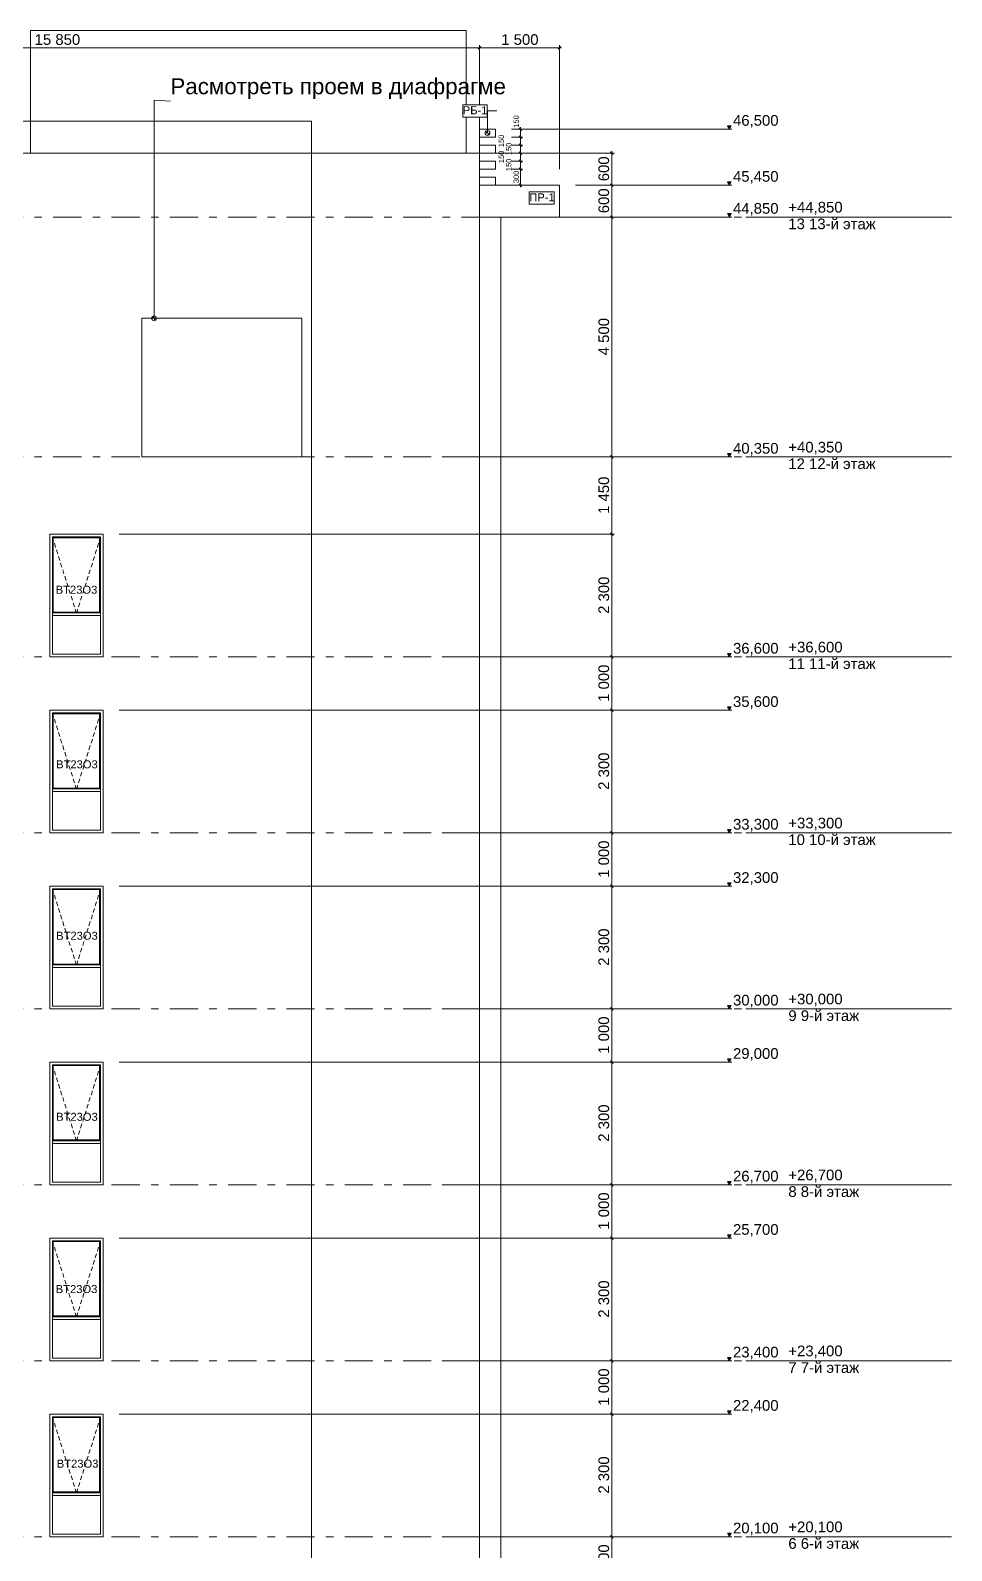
# Model space of a CAD drawing. Header units: millimetres. Extents: x 1499747 to 4230374, y -28481 to 441852.
# Drawn here: x 2898672 to 2915951, y 2056 to 30567 of the extents above; entities that cross this region are included whole.
import ezdxf
from ezdxf.xclip import XClip

# ---------------------------------------------------------------- set-up
doc = ezdxf.new("R2010")
doc.units = ezdxf.units.MM
doc.header["$MEASUREMENT"] = 0
doc.header["$XCLIPFRAME"] = 0
doc.set_wipeout_variables(frame=1)
doc.linetypes.add('Wipeout_Contour', pattern=[1000, 0, -1000])
doc.linetypes.add('Штрих-Штриховая', pattern=[1093.611073, 529.166651, -211.666656, 141.111112, -211.666656])
for name, color, linetype, lineweight in [('4  Фасад_28_0_Ном._пера__1_Ном._пера__7', 7, 'Continuous', 18), ('4  Фасад_28_0_Ном._пера__20_Ном._пера__1', 1, 'Continuous', 18), ('4  Фасад_28_2D - Общий_Ном._пера__1_Ном._пера__7', 7, 'Continuous', 18), ('4  Фасад_28_2D - Общий_Ном._пера__20_Ном._пера__1', 1, 'Continuous', 18), ('4  Фасад_28_Аннотация - Выносная Надпись_Ном._пера__1_Ном._пера__7', 7, 'Continuous', 18), ('4  Фасад_28_Витражные окна_Ном._пера__1_Ном._пера__7', 7, 'Continuous', 18), ('4  Фасад_28_Витражные окна_Ном._пера__20_Ном._пера__1', 1, 'Continuous', 18), ('4  Фасад_28_Витражные окна_Ном._пера__92_Ном._пера__233', 233, 'Continuous', 18), ('4  Фасад_28_Выступы_Ном._пера__1_Ном._пера__7', 7, 'Continuous', 18), ('4  Фасад_28_Конструктив - Стены Ненесущие Газоблок_Ном._пера__1_Ном._пера__7', 7, 'Continuous', 18), ('4  Фасад_28_Окна Archicad_Ном._пера__87_Ном._пера__251', 250, 'Continuous', 18), ('4  Фасад_28_Отделка керамика_Ном._пера__1_Ном._пера__7', 7, 'Continuous', 18), ('4  Фасад_28_Парапет_Ном._пера__20_Ном._пера__1', 1, 'Continuous', 18), ('4  Фасад_28_Размер - Общий_Ном._пера__1_Ном._пера__7', 7, 'Continuous', 18), ('4  Фасад_28_Ребра Навес_Ном._пера__1_Ном._пера__7', 7, 'Continuous', 18), ('4  Фасад_28_Сетка кладки_Ном._пера__20_Ном._пера__1', 1, 'Continuous', 18)]:
    doc.layers.add(name, color=color, linetype=linetype, lineweight=lineweight)
doc.layers.add('4  Фасад_28_2D - Общий_Ном._пера__20', color=7, linetype='Continuous')
doc.layers.add('Чертеж и Рисунок', color=7, linetype='Continuous')
doc.styles.add('СГЕНЕРИР_СТИЛЬ_2', font='arial.ttf')

# ---------------------------------------------------------------- blocks, each defined once
blk = doc.blocks.new('Чертеж_8_28', base_point=(1788944, 9891))
at = {"layer": '4  Фасад_28_Размер - Общий_Ном._пера__1_Ном._пера__7', "linetype": 'Continuous'}
for points in [[(1805580, 56391), (1805616, 56454), (1805544, 56454)], [(1805580, 55341), (1805616, 55404), (1805544, 55404)], [(1805580, 54741), (1805616, 54804), (1805544, 54804)], [(1805580, 50241), (1805616, 50304), (1805544, 50304)], [(1805580, 46491), (1805616, 46554), (1805544, 46554)], [(1805580, 45491), (1805616, 45554), (1805544, 45554)], [(1805580, 43191), (1805616, 43254), (1805544, 43254)], [(1805580, 42191), (1805616, 42254), (1805544, 42254)], [(1805580, 39891), (1805616, 39954), (1805544, 39954)], [(1805580, 38891), (1805616, 38954), (1805544, 38954)], [(1805580, 36591), (1805616, 36654), (1805544, 36654)], [(1805580, 35591), (1805616, 35654), (1805544, 35654)], [(1805580, 33291), (1805616, 33354), (1805544, 33354)], [(1805580, 32291), (1805616, 32354), (1805544, 32354)], [(1805580, 29991), (1805616, 30054), (1805544, 30054)]]:
    blk.add_hatch(color=256, dxfattribs=at).paths.add_polyline_path(points)
at = {"layer": '4  Фасад_28_0_Ном._пера__1_Ном._пера__7', "linetype": 'Continuous'}
for p, q in [((1805886, 54741), (1805986, 54741)), ((1805986, 54741), (1806086, 54741)), ((1806286, 54741), (1806086, 54741)), ((1806286, 54741), (1806686, 54741)), ((1809748, 54741), (1806686, 54741)), ((1805886, 50241), (1805986, 50241)), ((1805986, 50241), (1806086, 50241)), ((1806286, 50241), (1806086, 50241)), ((1806286, 50241), (1806686, 50241)), ((1809748, 50241), (1806686, 50241)), ((1805886, 46491), (1805986, 46491)), ((1805986, 46491), (1806086, 46491)), ((1806286, 46491), (1806086, 46491)), ((1806286, 46491), (1806686, 46491)), ((1809748, 46491), (1806686, 46491)), ((1805886, 43191), (1805986, 43191)), ((1805986, 43191), (1806086, 43191)), ((1806286, 43191), (1806086, 43191)), ((1806286, 43191), (1806686, 43191)), ((1809748, 43191), (1806686, 43191)), ((1805886, 39891), (1805986, 39891)), ((1805986, 39891), (1806086, 39891)), ((1806286, 39891), (1806086, 39891)), ((1806286, 39891), (1806686, 39891)), ((1809748, 39891), (1806686, 39891)), ((1805886, 36591), (1805986, 36591)), ((1805986, 36591), (1806086, 36591)), ((1806286, 36591), (1806086, 36591)), ((1806286, 36591), (1806686, 36591)), ((1809748, 36591), (1806686, 36591)), ((1805886, 33291), (1805986, 33291)), ((1805986, 33291), (1806086, 33291)), ((1806286, 33291), (1806086, 33291)), ((1806286, 33291), (1806686, 33291)), ((1809748, 33291), (1806686, 33291)), ((1805886, 29991), (1805986, 29991)), ((1805986, 29991), (1806086, 29991)), ((1806286, 29991), (1806086, 29991)), ((1806286, 29991), (1806686, 29991)), ((1809748, 29991), (1806686, 29991))]:
    blk.add_line(p, q, dxfattribs=at)
at = {"layer": '4  Фасад_28_0_Ном._пера__20_Ном._пера__1', "linetype": 'Штрих-Штриховая'}
for p, q in [((1767744, 54741), (1805886, 54741)), ((1767744, 50241), (1805886, 50241)), ((1767744, 46491), (1805886, 46491)), ((1767744, 43191), (1805886, 43191)), ((1767744, 39891), (1805886, 39891)), ((1767744, 36591), (1805886, 36591)), ((1767744, 33291), (1805886, 33291)), ((1767744, 29991), (1805886, 29991))]:
    blk.add_line(p, q, dxfattribs=at)
at = {"layer": '4  Фасад_28_2D - Общий_Ном._пера__1_Ном._пера__7', "linetype": 'Continuous', "flags": 128}
for points in [[(1801044, 56339, 0.414214), (1801021, 56316)], [(1801044, 56293, 0.414214), (1801067, 56316)]]:
    blk.add_lwpolyline(points, format="xyb", dxfattribs=at)
at = {"layer": '4  Фасад_28_2D - Общий_Ном._пера__1_Ном._пера__7', "linetype": 'Continuous'}
blk.add_circle((1801044, 56316), 45.6, dxfattribs=at)
at = {"layer": '4  Фасад_28_Аннотация - Выносная Надпись_Ном._пера__1_Ном._пера__7', "linetype": 'Continuous'}
blk.add_line((1794789, 52841), (1794789, 53024), dxfattribs=at)
at = {"layer": '4  Фасад_28_Аннотация - Выносная Надпись_Ном._пера__1_Ном._пера__7', "linetype": 'Continuous', "flags": 128}
blk.add_lwpolyline([(1794789, 52841), (1794789, 56935), (1795095, 56914)], dxfattribs=at)
for points in [[(1794789, 52864, 0.414214), (1794766, 52841)], [(1794789, 52818, 0.414214), (1794811, 52841)]]:
    blk.add_lwpolyline(points, format="xyb", dxfattribs=at)
at = {"layer": '4  Фасад_28_Аннотация - Выносная Надпись_Ном._пера__1_Ном._пера__7', "linetype": 'Continuous'}
blk.add_circle((1794789, 52841), 45.6, dxfattribs=at)
at = {"layer": '4  Фасад_28_Витражные окна_Ном._пера__1_Ном._пера__7', "linetype": 'Continuous'}
for p, q in [((1792833, 48791), (1793333, 48791)), ((1793333, 48791), (1793833, 48791)), ((1793833, 47491), (1793833, 48791)), ((1792883, 48741), (1793333, 48741)), ((1792883, 47491), (1792883, 48741)), ((1793768, 48726), (1792898, 48726)), ((1792898, 48726), (1792898, 47331)), ((1793333, 48741), (1793783, 48741)), ((1793768, 47331), (1793768, 48726)), ((1793783, 47491), (1793783, 48741)), ((1792883, 47291), (1792883, 47491)), ((1792898, 47331), (1793768, 47331)), ((1793783, 47291), (1793783, 47491)), ((1793833, 47291), (1793833, 47491)), ((1793333, 47316), (1792883, 47316)), ((1792883, 46541), (1792883, 47291)), ((1793333, 47266), (1792883, 47266)), ((1793783, 47316), (1793333, 47316)), ((1793783, 47266), (1793333, 47266)), ((1793783, 46541), (1793783, 47291)), ((1793833, 46491), (1793833, 47291)), ((1793333, 46541), (1792883, 46541)), ((1793783, 46541), (1793333, 46541)), ((1792833, 45491), (1793333, 45491)), ((1792883, 45441), (1793333, 45441)), ((1792883, 44191), (1792883, 45441)), ((1793768, 45426), (1792898, 45426)), ((1792898, 45426), (1792898, 44031)), ((1793333, 45491), (1793833, 45491)), ((1793333, 45441), (1793783, 45441)), ((1793768, 44031), (1793768, 45426)), ((1793783, 44191), (1793783, 45441)), ((1793833, 44191), (1793833, 45491)), ((1792883, 43991), (1792883, 44191)), ((1793333, 44016), (1792883, 44016)), ((1792883, 43241), (1792883, 43991)), ((1793333, 43966), (1792883, 43966)), ((1792898, 44031), (1793768, 44031)), ((1793783, 44016), (1793333, 44016)), ((1793783, 43966), (1793333, 43966)), ((1793783, 43991), (1793783, 44191)), ((1793783, 43241), (1793783, 43991)), ((1793833, 43991), (1793833, 44191)), ((1793833, 43191), (1793833, 43991)), ((1793333, 43241), (1792883, 43241)), ((1793783, 43241), (1793333, 43241)), ((1792833, 42191), (1793333, 42191)), ((1792883, 42141), (1793333, 42141)), ((1792883, 40891), (1792883, 42141)), ((1793768, 42126), (1792898, 42126)), ((1792898, 42126), (1792898, 40731)), ((1793333, 42191), (1793833, 42191)), ((1793333, 42141), (1793783, 42141)), ((1793768, 40731), (1793768, 42126)), ((1793783, 40891), (1793783, 42141)), ((1793833, 40891), (1793833, 42191)), ((1792883, 40691), (1792883, 40891)), ((1793783, 40691), (1793783, 40891)), ((1793833, 40691), (1793833, 40891)), ((1793333, 40716), (1792883, 40716)), ((1792883, 39941), (1792883, 40691)), ((1793333, 40666), (1792883, 40666)), ((1792898, 40731), (1793768, 40731)), ((1793783, 40716), (1793333, 40716)), ((1793783, 40666), (1793333, 40666)), ((1793783, 39941), (1793783, 40691)), ((1793833, 39891), (1793833, 40691)), ((1793333, 39941), (1792883, 39941)), ((1793783, 39941), (1793333, 39941)), ((1792833, 38891), (1793333, 38891)), ((1792883, 38841), (1793333, 38841)), ((1792883, 37591), (1792883, 38841)), ((1793768, 38826), (1792898, 38826)), ((1792898, 38826), (1792898, 37431)), ((1793333, 38891), (1793833, 38891)), ((1793333, 38841), (1793783, 38841)), ((1793768, 37431), (1793768, 38826)), ((1793783, 37591), (1793783, 38841)), ((1793833, 37591), (1793833, 38891)), ((1792883, 37391), (1792883, 37591)), ((1793333, 37416), (1792883, 37416)), ((1792883, 36641), (1792883, 37391)), ((1793333, 37366), (1792883, 37366)), ((1792898, 37431), (1793768, 37431)), ((1793783, 37416), (1793333, 37416)), ((1793783, 37366), (1793333, 37366)), ((1793783, 37391), (1793783, 37591)), ((1793783, 36641), (1793783, 37391)), ((1793833, 37391), (1793833, 37591)), ((1793833, 36591), (1793833, 37391)), ((1793333, 36641), (1792883, 36641)), ((1793783, 36641), (1793333, 36641)), ((1792833, 35591), (1793333, 35591)), ((1792883, 35541), (1793333, 35541)), ((1792883, 34291), (1792883, 35541)), ((1793768, 35526), (1792898, 35526)), ((1792898, 35526), (1792898, 34131)), ((1793333, 35591), (1793833, 35591)), ((1793333, 35541), (1793783, 35541)), ((1793768, 34131), (1793768, 35526)), ((1793783, 34291), (1793783, 35541)), ((1793833, 34291), (1793833, 35591)), ((1792883, 34091), (1792883, 34291)), ((1793783, 34091), (1793783, 34291)), ((1793833, 34091), (1793833, 34291)), ((1793333, 34116), (1792883, 34116)), ((1792883, 33341), (1792883, 34091)), ((1793333, 34066), (1792883, 34066)), ((1792898, 34131), (1793768, 34131)), ((1793783, 34116), (1793333, 34116)), ((1793783, 34066), (1793333, 34066)), ((1793783, 33341), (1793783, 34091)), ((1793833, 33291), (1793833, 34091)), ((1793333, 33341), (1792883, 33341)), ((1793783, 33341), (1793333, 33341)), ((1792833, 32291), (1793333, 32291)), ((1792883, 32241), (1793333, 32241)), ((1792883, 30991), (1792883, 32241)), ((1793768, 32226), (1792898, 32226)), ((1792898, 32226), (1792898, 30831)), ((1793333, 32291), (1793833, 32291)), ((1793333, 32241), (1793783, 32241)), ((1793768, 30831), (1793768, 32226)), ((1793783, 30991), (1793783, 32241)), ((1793833, 30991), (1793833, 32291)), ((1792883, 30791), (1792883, 30991)), ((1793333, 30816), (1792883, 30816)), ((1792898, 30831), (1793768, 30831)), ((1793783, 30816), (1793333, 30816)), ((1793783, 30791), (1793783, 30991)), ((1793833, 30791), (1793833, 30991)), ((1792883, 30041), (1792883, 30791)), ((1793333, 30766), (1792883, 30766)), ((1793783, 30766), (1793333, 30766)), ((1793783, 30041), (1793783, 30791)), ((1793833, 29991), (1793833, 30791)), ((1793333, 30041), (1792883, 30041)), ((1793783, 30041), (1793333, 30041))]:
    blk.add_line(p, q, dxfattribs=at)
at = {"layer": '4  Фасад_28_Витражные окна_Ном._пера__92_Ном._пера__233', "linetype": 'Continuous'}
for p, q in [((1792883, 48731), (1792898, 48683)), ((1792898, 48683), (1792903, 48670)), ((1792918, 48622), (1792942, 48546)), ((1792957, 48498), (1792981, 48422)), ((1793710, 48498), (1793686, 48422)), ((1793749, 48622), (1793725, 48546)), ((1793768, 48683), (1793764, 48670)), ((1793783, 48731), (1793768, 48683)), ((1792996, 48375), (1793020, 48298)), ((1793036, 48251), (1793060, 48174)), ((1793631, 48251), (1793607, 48174)), ((1793670, 48375), (1793646, 48298)), ((1793075, 48127), (1793099, 48050)), ((1793114, 48003), (1793138, 47926)), ((1793553, 48003), (1793528, 47926)), ((1793592, 48127), (1793568, 48050)), ((1793153, 47879), (1793178, 47803)), ((1793193, 47755), (1793217, 47679)), ((1793232, 47631), (1793256, 47555)), ((1793435, 47631), (1793411, 47555)), ((1793474, 47755), (1793450, 47679)), ((1793513, 47879), (1793489, 47803)), ((1793271, 47507), (1793295, 47431)), ((1793309, 47388), (1793327, 47331)), ((1793327, 47331), (1793332, 47316)), ((1793340, 47331), (1793335, 47316)), ((1793358, 47388), (1793340, 47331)), ((1793395, 47507), (1793371, 47431)), ((1792883, 45431), (1792898, 45383)), ((1792898, 45383), (1792903, 45370)), ((1793768, 45383), (1793764, 45370)), ((1793783, 45431), (1793768, 45383)), ((1792918, 45322), (1792942, 45246)), ((1792957, 45198), (1792981, 45122)), ((1792996, 45075), (1793020, 44998)), ((1793670, 45075), (1793646, 44998)), ((1793710, 45198), (1793686, 45122)), ((1793749, 45322), (1793725, 45246)), ((1793036, 44951), (1793060, 44874)), ((1793075, 44827), (1793099, 44750)), ((1793592, 44827), (1793568, 44750)), ((1793631, 44951), (1793607, 44874)), ((1793114, 44703), (1793138, 44626)), ((1793153, 44579), (1793178, 44503)), ((1793513, 44579), (1793489, 44503)), ((1793553, 44703), (1793528, 44626)), ((1793193, 44455), (1793217, 44379)), ((1793232, 44331), (1793256, 44255)), ((1793271, 44207), (1793295, 44131)), ((1793395, 44207), (1793371, 44131)), ((1793435, 44331), (1793411, 44255)), ((1793474, 44455), (1793450, 44379)), ((1793309, 44088), (1793327, 44031)), ((1793327, 44031), (1793332, 44016)), ((1793340, 44031), (1793335, 44016)), ((1793358, 44088), (1793340, 44031)), ((1792883, 42131), (1792898, 42083)), ((1792898, 42083), (1792903, 42070)), ((1792918, 42022), (1792942, 41946)), ((1793749, 42022), (1793725, 41946)), ((1793768, 42083), (1793764, 42070)), ((1793783, 42131), (1793768, 42083)), ((1792957, 41898), (1792981, 41822)), ((1792996, 41775), (1793020, 41698)), ((1793036, 41651), (1793060, 41574)), ((1793631, 41651), (1793607, 41574)), ((1793670, 41775), (1793646, 41698)), ((1793710, 41898), (1793686, 41822)), ((1793075, 41527), (1793099, 41450)), ((1793114, 41403), (1793138, 41326)), ((1793553, 41403), (1793528, 41326)), ((1793592, 41527), (1793568, 41450)), ((1793153, 41279), (1793178, 41203)), ((1793193, 41155), (1793217, 41079)), ((1793474, 41155), (1793450, 41079)), ((1793513, 41279), (1793489, 41203)), ((1793232, 41031), (1793256, 40955)), ((1793271, 40907), (1793295, 40831)), ((1793309, 40788), (1793327, 40731)), ((1793358, 40788), (1793340, 40731)), ((1793395, 40907), (1793371, 40831)), ((1793435, 41031), (1793411, 40955)), ((1793327, 40731), (1793332, 40716)), ((1793340, 40731), (1793335, 40716)), ((1792883, 38831), (1792898, 38783)), ((1792898, 38783), (1792903, 38770)), ((1793768, 38783), (1793764, 38770)), ((1793783, 38831), (1793768, 38783)), ((1792918, 38722), (1792942, 38646)), ((1792957, 38598), (1792981, 38522)), ((1793710, 38598), (1793686, 38522)), ((1793749, 38722), (1793725, 38646)), ((1792996, 38475), (1793020, 38398)), ((1793036, 38351), (1793060, 38274)), ((1793075, 38227), (1793099, 38150)), ((1793592, 38227), (1793568, 38150)), ((1793631, 38351), (1793607, 38274)), ((1793670, 38475), (1793646, 38398)), ((1793114, 38103), (1793138, 38026)), ((1793153, 37979), (1793178, 37903)), ((1793513, 37979), (1793489, 37903)), ((1793553, 38103), (1793528, 38026)), ((1793193, 37855), (1793217, 37779)), ((1793232, 37731), (1793256, 37655)), ((1793435, 37731), (1793411, 37655)), ((1793474, 37855), (1793450, 37779)), ((1793271, 37607), (1793295, 37531)), ((1793309, 37488), (1793327, 37431)), ((1793327, 37431), (1793332, 37416)), ((1793340, 37431), (1793335, 37416)), ((1793358, 37488), (1793340, 37431)), ((1793395, 37607), (1793371, 37531)), ((1792883, 35531), (1792898, 35483)), ((1792898, 35483), (1792903, 35470)), ((1792918, 35422), (1792942, 35346)), ((1793749, 35422), (1793725, 35346)), ((1793768, 35483), (1793764, 35470)), ((1793783, 35531), (1793768, 35483)), ((1792957, 35298), (1792981, 35222)), ((1792996, 35175), (1793020, 35098)), ((1793670, 35175), (1793646, 35098)), ((1793710, 35298), (1793686, 35222)), ((1793036, 35051), (1793060, 34974)), ((1793075, 34927), (1793099, 34850)), ((1793114, 34803), (1793138, 34726)), ((1793553, 34803), (1793528, 34726)), ((1793592, 34927), (1793568, 34850)), ((1793631, 35051), (1793607, 34974)), ((1793153, 34679), (1793178, 34603)), ((1793193, 34555), (1793217, 34479)), ((1793474, 34555), (1793450, 34479)), ((1793513, 34679), (1793489, 34603)), ((1793232, 34431), (1793256, 34355)), ((1793271, 34307), (1793295, 34231)), ((1793395, 34307), (1793371, 34231)), ((1793435, 34431), (1793411, 34355)), ((1793309, 34188), (1793327, 34131)), ((1793327, 34131), (1793332, 34116)), ((1793340, 34131), (1793335, 34116)), ((1793358, 34188), (1793340, 34131)), ((1792883, 32231), (1792898, 32183)), ((1793783, 32231), (1793768, 32183)), ((1792898, 32183), (1792903, 32170)), ((1792918, 32122), (1792942, 32046)), ((1792957, 31998), (1792981, 31922)), ((1793710, 31998), (1793686, 31922)), ((1793749, 32122), (1793725, 32046)), ((1793768, 32183), (1793764, 32170)), ((1792996, 31875), (1793020, 31798)), ((1793036, 31751), (1793060, 31674)), ((1793631, 31751), (1793607, 31674)), ((1793670, 31875), (1793646, 31798)), ((1793075, 31627), (1793099, 31550)), ((1793114, 31503), (1793138, 31426)), ((1793153, 31379), (1793178, 31303)), ((1793513, 31379), (1793489, 31303)), ((1793553, 31503), (1793528, 31426)), ((1793592, 31627), (1793568, 31550)), ((1793193, 31255), (1793217, 31179)), ((1793232, 31131), (1793256, 31055)), ((1793435, 31131), (1793411, 31055)), ((1793474, 31255), (1793450, 31179)), ((1793271, 31007), (1793295, 30931)), ((1793309, 30888), (1793327, 30831)), ((1793327, 30831), (1793332, 30816)), ((1793340, 30831), (1793335, 30816)), ((1793358, 30888), (1793340, 30831)), ((1793395, 31007), (1793371, 30931))]:
    blk.add_line(p, q, dxfattribs=at)
at = {"layer": '4  Фасад_28_Выступы_Ном._пера__1_Ном._пера__7', "linetype": 'Continuous'}
for p, q in [((1800894, 54741), (1801294, 54741)), ((1801294, 46491), (1801294, 54741)), ((1800894, 46491), (1801294, 46491)), ((1800894, 19591), (1800894, 46491)), ((1801294, 19541), (1801294, 46491))]:
    blk.add_line(p, q, dxfattribs=at)
at = {"layer": '4  Фасад_28_Конструктив - Стены Ненесущие Газоблок_Ном._пера__1_Ном._пера__7', "linetype": 'Continuous'}
for p, q in [((1792469, 58241), (1792569, 58241)), ((1792469, 55941), (1792469, 58241)), ((1800644, 58241), (1792569, 58241)), ((1800644, 55941), (1800644, 58241))]:
    blk.add_line(p, q, dxfattribs=at)
at = {"layer": '4  Фасад_28_Окна Archicad_Ном._пера__87_Ном._пера__251', "linetype": 'Continuous'}
for p, q in [((1794559, 52841), (1797559, 52841)), ((1797559, 52841), (1797559, 50241))]:
    blk.add_line(p, q, dxfattribs=at)
at = {"layer": '4  Фасад_28_Отделка керамика_Ном._пера__1_Ном._пера__7', "linetype": 'Continuous'}
for p, q in [((1800894, 55941), (1785044, 55941)), ((1800894, 55791), (1800894, 55941)), ((1800894, 55641), (1800894, 55791)), ((1800894, 55491), (1800894, 55641)), ((1800894, 55341), (1800894, 55491)), ((1800894, 46491), (1800894, 55341)), ((1794559, 52841), (1797559, 52841)), ((1794559, 50241), (1794559, 52841)), ((1797559, 52841), (1797559, 50241)), ((1797559, 50241), (1794559, 50241)), ((1792833, 46491), (1792833, 48791)), ((1792833, 48791), (1793833, 48791)), ((1793833, 48791), (1793833, 46491)), ((1793833, 46491), (1792833, 46491)), ((1800894, 19591), (1800894, 46491)), ((1792833, 43191), (1792833, 45491)), ((1792833, 45491), (1793833, 45491)), ((1793833, 45491), (1793833, 43191)), ((1793833, 43191), (1792833, 43191)), ((1792833, 39891), (1792833, 42191)), ((1792833, 42191), (1793833, 42191)), ((1793833, 42191), (1793833, 39891)), ((1793833, 39891), (1792833, 39891)), ((1792833, 36591), (1792833, 38891)), ((1792833, 38891), (1793833, 38891)), ((1793833, 38891), (1793833, 36591)), ((1793833, 36591), (1792833, 36591)), ((1792833, 33291), (1792833, 35591)), ((1792833, 35591), (1793833, 35591)), ((1793833, 35591), (1793833, 33291)), ((1793833, 33291), (1792833, 33291)), ((1792833, 29991), (1792833, 32291)), ((1792833, 32291), (1793833, 32291)), ((1793833, 32291), (1793833, 29991)), ((1793833, 29991), (1792833, 29991))]:
    blk.add_line(p, q, dxfattribs=at)
at = {"layer": '4  Фасад_28_Парапет_Ном._пера__20_Ном._пера__1', "linetype": 'Continuous'}
for p, q in [((1801194, 55341), (1802394, 55341)), ((1802394, 55341), (1802394, 54741)), ((1802394, 54741), (1801294, 54741))]:
    blk.add_line(p, q, dxfattribs=at)
at = {"layer": '4  Фасад_28_Размер - Общий_Ном._пера__1_Ном._пера__7', "linetype": 'Continuous'}
for p, q in [((1785044, 57915), (1800894, 57915)), ((1800919, 57940), (1800869, 57890)), ((1800919, 57940), (1800869, 57890)), ((1800894, 55641), (1800894, 57962)), ((1800894, 55641), (1800894, 57962)), ((1800894, 57915), (1802394, 57915)), ((1800894, 57915), (1802394, 57915)), ((1802369, 57890), (1802419, 57940)), ((1802394, 55641), (1802394, 57962)), ((1802394, 57915), (1802431, 57915)), ((1805580, 56391), (1805544, 56454)), ((1805544, 56454), (1805616, 56454)), ((1805616, 56454), (1805580, 56391)), ((1805580, 56391), (1801494, 56391)), ((1801706, 56391), (1801494, 56391)), ((1801706, 56241), (1801494, 56241)), ((1801706, 56241), (1801494, 56241)), ((1801684, 56366), (1801634, 56416)), ((1801634, 56266), (1801684, 56216)), ((1801634, 56266), (1801684, 56216)), ((1801659, 56391), (1801659, 56429)), ((1801659, 56241), (1801659, 56391)), ((1801659, 56091), (1801659, 56241)), ((1805580, 56391), (1805627, 56391)), ((1803425, 55941), (1801194, 55941)), ((1801706, 56091), (1801494, 56091)), ((1801706, 56091), (1801494, 56091)), ((1801706, 55941), (1801494, 55941)), ((1801706, 55941), (1801494, 55941)), ((1801634, 56116), (1801684, 56066)), ((1801634, 56116), (1801684, 56066)), ((1801634, 55966), (1801684, 55916)), ((1801634, 55966), (1801684, 55916)), ((1801659, 55941), (1801659, 56091)), ((1801659, 55791), (1801659, 55941)), ((1803403, 55916), (1803353, 55966)), ((1803378, 55941), (1803378, 55979)), ((1803378, 55341), (1803378, 55941)), ((1801706, 55791), (1801494, 55791)), ((1801706, 55791), (1801494, 55791)), ((1801706, 55641), (1801494, 55641)), ((1801706, 55641), (1801494, 55641)), ((1801634, 55816), (1801684, 55766)), ((1801634, 55816), (1801684, 55766)), ((1801634, 55666), (1801684, 55616)), ((1801634, 55666), (1801684, 55616)), ((1801659, 55641), (1801659, 55791)), ((1801659, 55341), (1801659, 55641)), ((1801706, 55341), (1801494, 55341)), ((1801634, 55366), (1801684, 55316)), ((1801659, 55304), (1801659, 55341)), ((1803425, 55341), (1802694, 55341)), ((1803425, 55341), (1802694, 55341)), ((1805580, 55341), (1802694, 55341)), ((1803353, 55366), (1803403, 55316)), ((1803353, 55366), (1803403, 55316)), ((1803378, 54741), (1803378, 55341)), ((1805580, 55341), (1805544, 55404)), ((1805544, 55404), (1805616, 55404)), ((1805616, 55404), (1805580, 55341)), ((1805580, 55341), (1805627, 55341)), ((1803425, 54741), (1801194, 54741)), ((1803425, 54741), (1801194, 54741)), ((1805580, 54741), (1801194, 54741)), ((1803353, 54766), (1803403, 54716)), ((1803353, 54766), (1803403, 54716)), ((1803378, 50241), (1803378, 54741)), ((1805580, 54741), (1805544, 54804)), ((1805544, 54804), (1805616, 54804)), ((1805616, 54804), (1805580, 54741)), ((1805580, 54741), (1805627, 54741)), ((1803425, 50241), (1800194, 50241)), ((1803425, 50241), (1800194, 50241)), ((1805580, 50241), (1800194, 50241)), ((1803353, 50266), (1803403, 50216)), ((1803353, 50266), (1803403, 50216)), ((1803378, 48791), (1803378, 50241)), ((1805580, 50241), (1805544, 50304)), ((1805544, 50304), (1805616, 50304)), ((1805616, 50304), (1805580, 50241)), ((1805580, 50241), (1805627, 50241)), ((1803425, 48791), (1794133, 48791)), ((1803425, 48791), (1794133, 48791)), ((1803353, 48816), (1803403, 48766)), ((1803353, 48816), (1803403, 48766)), ((1803378, 46491), (1803378, 48791)), ((1803425, 46491), (1800194, 46491)), ((1803425, 46491), (1800194, 46491)), ((1805580, 46491), (1800194, 46491)), ((1803353, 46516), (1803403, 46466)), ((1803353, 46516), (1803403, 46466)), ((1803378, 45491), (1803378, 46491)), ((1805580, 46491), (1805544, 46554)), ((1805544, 46554), (1805616, 46554)), ((1805616, 46554), (1805580, 46491)), ((1805580, 46491), (1805627, 46491)), ((1803425, 45491), (1794133, 45491)), ((1803425, 45491), (1794133, 45491)), ((1805580, 45491), (1794133, 45491)), ((1803353, 45516), (1803403, 45466)), ((1803353, 45516), (1803403, 45466)), ((1803378, 43191), (1803378, 45491)), ((1805580, 45491), (1805544, 45554)), ((1805544, 45554), (1805616, 45554)), ((1805616, 45554), (1805580, 45491)), ((1805580, 45491), (1805627, 45491)), ((1803425, 43191), (1800194, 43191)), ((1803425, 43191), (1800194, 43191)), ((1805580, 43191), (1800194, 43191)), ((1803353, 43216), (1803403, 43166)), ((1803353, 43216), (1803403, 43166)), ((1803378, 42191), (1803378, 43191)), ((1805580, 43191), (1805544, 43254)), ((1805544, 43254), (1805616, 43254)), ((1805616, 43254), (1805580, 43191)), ((1805580, 43191), (1805627, 43191)), ((1803353, 42216), (1803403, 42166)), ((1803353, 42216), (1803403, 42166)), ((1805580, 42191), (1805544, 42254)), ((1805544, 42254), (1805616, 42254)), ((1805616, 42254), (1805580, 42191)), ((1803425, 42191), (1794133, 42191)), ((1803425, 42191), (1794133, 42191)), ((1805580, 42191), (1794133, 42191)), ((1803378, 39891), (1803378, 42191)), ((1805580, 42191), (1805627, 42191)), ((1803353, 39916), (1803403, 39866)), ((1803353, 39916), (1803403, 39866)), ((1805580, 39891), (1805544, 39954)), ((1805544, 39954), (1805616, 39954)), ((1805616, 39954), (1805580, 39891)), ((1803425, 39891), (1800194, 39891)), ((1803425, 39891), (1800194, 39891)), ((1805580, 39891), (1800194, 39891)), ((1803378, 38891), (1803378, 39891)), ((1805580, 39891), (1805627, 39891)), ((1803425, 38891), (1794133, 38891)), ((1803425, 38891), (1794133, 38891)), ((1805580, 38891), (1794133, 38891)), ((1803353, 38916), (1803403, 38866)), ((1803353, 38916), (1803403, 38866)), ((1803378, 36591), (1803378, 38891)), ((1805580, 38891), (1805544, 38954)), ((1805544, 38954), (1805616, 38954)), ((1805616, 38954), (1805580, 38891)), ((1805580, 38891), (1805627, 38891)), ((1803425, 36591), (1800194, 36591)), ((1803425, 36591), (1800194, 36591)), ((1805580, 36591), (1800194, 36591)), ((1803353, 36616), (1803403, 36566)), ((1803353, 36616), (1803403, 36566)), ((1803378, 35591), (1803378, 36591)), ((1805580, 36591), (1805544, 36654)), ((1805544, 36654), (1805616, 36654)), ((1805616, 36654), (1805580, 36591)), ((1805580, 36591), (1805627, 36591)), ((1805580, 35591), (1805544, 35654)), ((1805544, 35654), (1805616, 35654)), ((1805616, 35654), (1805580, 35591)), ((1803425, 35591), (1794133, 35591)), ((1803425, 35591), (1794133, 35591)), ((1805580, 35591), (1794133, 35591)), ((1803353, 35616), (1803403, 35566)), ((1803353, 35616), (1803403, 35566)), ((1803378, 33291), (1803378, 35591)), ((1805580, 35591), (1805627, 35591)), ((1803425, 33291), (1800194, 33291)), ((1803425, 33291), (1800194, 33291)), ((1805580, 33291), (1800194, 33291)), ((1803353, 33316), (1803403, 33266)), ((1803353, 33316), (1803403, 33266)), ((1803378, 32291), (1803378, 33291)), ((1805580, 33291), (1805544, 33354)), ((1805544, 33354), (1805616, 33354)), ((1805616, 33354), (1805580, 33291)), ((1805580, 33291), (1805627, 33291)), ((1803425, 32291), (1794133, 32291)), ((1803425, 32291), (1794133, 32291)), ((1805580, 32291), (1794133, 32291)), ((1803353, 32316), (1803403, 32266)), ((1803353, 32316), (1803403, 32266)), ((1803378, 29991), (1803378, 32291)), ((1805580, 32291), (1805544, 32354)), ((1805544, 32354), (1805616, 32354)), ((1805616, 32354), (1805580, 32291)), ((1805580, 32291), (1805627, 32291)), ((1803425, 29991), (1800194, 29991)), ((1803425, 29991), (1800194, 29991)), ((1805580, 29991), (1800194, 29991)), ((1803353, 30016), (1803403, 29966)), ((1803353, 30016), (1803403, 29966)), ((1803378, 28991), (1803378, 29991)), ((1805580, 29991), (1805544, 30054)), ((1805544, 30054), (1805616, 30054)), ((1805616, 30054), (1805580, 29991)), ((1805580, 29991), (1805627, 29991))]:
    blk.add_line(p, q, dxfattribs=at)
at = {"layer": '4  Фасад_28_Ребра Навес_Ном._пера__1_Ном._пера__7', "linetype": 'Continuous'}
for p, q in [((1800894, 56391), (1800894, 56241)), ((1801194, 56391), (1800894, 56391)), ((1800894, 56241), (1801194, 56241)), ((1801194, 56241), (1801194, 56391)), ((1800894, 56091), (1800894, 55941)), ((1801194, 56091), (1800894, 56091)), ((1800894, 55941), (1801194, 55941)), ((1801194, 55941), (1801194, 56091)), ((1800894, 55791), (1800894, 55641)), ((1801194, 55791), (1800894, 55791)), ((1800894, 55641), (1801194, 55641)), ((1801194, 55641), (1801194, 55791)), ((1800894, 55491), (1800894, 55341)), ((1801194, 55491), (1800894, 55491)), ((1800894, 55341), (1801194, 55341)), ((1801194, 55341), (1801194, 55491))]:
    blk.add_line(p, q, dxfattribs=at)
at = {"layer": '4  Фасад_28_Сетка кладки_Ном._пера__20_Ном._пера__1', "linetype": 'Continuous', "flags": 128}
blk.add_lwpolyline([(1797743, 9891), (1775693, 9891), (1775693, 56541), (1797743, 56541)], close=True, dxfattribs=at)
at = {"layer": '4  Фасад_28_0_Ном._пера__1_Ном._пера__7', "linetype": 'Continuous', "char_height": 200, "attachment_point": 1, "style": 'СГЕНЕРИР_СТИЛЬ_2'}
for s, insert, line_spacing_factor in [('\\A1;{\\pql;\\pt0;\\fArial|b0|i0|c204|p0;\\W1.000000;+44,850\\P\\pql;\\pt0;\\fArial|b0|i0|c204|p0;\\W1.000000;13 13-й этаж}', (1806686, 55025), 0.935851), ('\\A1;{\\pql;\\pt0;\\fArial|b0|i0|c204|p0;\\W1.000000;+40,350\\P\\pql;\\pt0;\\fArial|b0|i0|c204|p0;\\W1.000000;12 12-й этаж}', (1806686, 50525), 0.934265), ('\\A1;{\\pql;\\pt0;\\fArial|b0|i0|c204|p0;\\W1.000000;+36,600\\P\\pql;\\pt0;\\fArial|b0|i0|c204|p0;\\W1.000000;11 11-й этаж}', (1806686, 46775), 0.934265), ('\\A1;{\\pql;\\pt0;\\fArial|b0|i0|c204|p0;\\W1.000000;+33,300\\P\\pql;\\pt0;\\fArial|b0|i0|c204|p0;\\W1.000000;10 10-й этаж}', (1806686, 43475), 0.935057), ('\\A1;{\\pql;\\pt0;\\fArial|b0|i0|c204|p0;\\W1.000000;+30,000\\P\\pql;\\pt0;\\fArial|b0|i0|c204|p0;\\W1.000000;9 9-й этаж}', (1806686, 40175), 0.935057), ('\\A1;{\\pql;\\pt0;\\fArial|b0|i0|c204|p0;\\W1.000000;+26,700\\P\\pql;\\pt0;\\fArial|b0|i0|c204|p0;\\W1.000000;8 8-й этаж}', (1806686, 36875), 0.935057), ('\\A1;{\\pql;\\pt0;\\fArial|b0|i0|c204|p0;\\W1.000000;+23,400\\P\\pql;\\pt0;\\fArial|b0|i0|c204|p0;\\W1.000000;7 7-й этаж}', (1806686, 33575), 0.936542), ('\\A1;{\\pql;\\pt0;\\fArial|b0|i0|c204|p0;\\W1.000000;+20,100\\P\\pql;\\pt0;\\fArial|b0|i0|c204|p0;\\W1.000000;6 6-й этаж}', (1806686, 30275), 0.935057)]:
    blk.add_mtext(s, dxfattribs=dict(at, insert=insert, line_spacing_factor=line_spacing_factor))
at = {"layer": '4  Фасад_28_Аннотация - Выносная Надпись_Ном._пера__1_Ном._пера__7', "linetype": 'Continuous', "insert": (1795095, 56953), "char_height": 300, "attachment_point": 7, "style": 'СГЕНЕРИР_СТИЛЬ_2'}
blk.add_mtext('\\A1;{\\pql;\\fArial|b0|i0|c204|p0;\\W1.000000;Расмотреть проем в диафрагме}', dxfattribs=at)
at = {"layer": '4  Фасад_28_Витражные окна_Ном._пера__20_Ном._пера__1', "linetype": 'Continuous', "char_height": 150, "attachment_point": 4, "style": 'СГЕНЕРИР_СТИЛЬ_2'}
for insert in [(1792944, 47750), (1792952, 44475), (1792952, 41261), (1792952, 37865), (1792945, 34634), (1792964, 31360)]:
    blk.add_mtext('\\A1;{\\pql;\\fArial|b0|i0|c204|p0;\\W1.000000;ВТ23О3}', dxfattribs=dict(at, insert=insert))
at = {"layer": '4  Фасад_28_Размер - Общий_Ном._пера__1_Ном._пера__7', "linetype": 'Continuous', "char_height": 200, "attachment_point": 7, "style": 'СГЕНЕРИР_СТИЛЬ_2'}
for s, insert in [('\\A1;{\\pql;\\fArial|b0|i0|c204|p0;\\W1.000000;15\xa0850}', (1792549, 57967)), ('\\A1;{\\pql;\\fArial|b0|i0|c204|p0;\\W1.000000;1\xa0500}', (1801301, 57967)), ('\\A1;{\\pql;\\fArial|b0|i0|c204|p0;\\W1.000000;46,500}', (1805648, 56416)), ('\\A1;{\\pql;\\fArial|b0|i0|c204|p0;\\W1.000000;45,450}', (1805648, 55366)), ('\\A1;{\\pql;\\fArial|b0|i0|c204|p0;\\W1.000000;44,850}', (1805648, 54766)), ('\\A1;{\\pql;\\fArial|b0|i0|c204|p0;\\W1.000000;40,350}', (1805648, 50266)), ('\\A1;{\\pql;\\fArial|b0|i0|c204|p0;\\W1.000000;36,600}', (1805648, 46516)), ('\\A1;{\\pql;\\fArial|b0|i0|c204|p0;\\W1.000000;35,600}', (1805648, 45516)), ('\\A1;{\\pql;\\fArial|b0|i0|c204|p0;\\W1.000000;33,300}', (1805648, 43216)), ('\\A1;{\\pql;\\fArial|b0|i0|c204|p0;\\W1.000000;32,300}', (1805648, 42216)), ('\\A1;{\\pql;\\fArial|b0|i0|c204|p0;\\W1.000000;30,000}', (1805648, 39916)), ('\\A1;{\\pql;\\fArial|b0|i0|c204|p0;\\W1.000000;29,000}', (1805648, 38916)), ('\\A1;{\\pql;\\fArial|b0|i0|c204|p0;\\W1.000000;26,700}', (1805648, 36616)), ('\\A1;{\\pql;\\fArial|b0|i0|c204|p0;\\W1.000000;25,700}', (1805648, 35616)), ('\\A1;{\\pql;\\fArial|b0|i0|c204|p0;\\W1.000000;23,400}', (1805648, 33316)), ('\\A1;{\\pql;\\fArial|b0|i0|c204|p0;\\W1.000000;22,400}', (1805648, 32316)), ('\\A1;{\\pql;\\fArial|b0|i0|c204|p0;\\W1.000000;20,100}', (1805648, 30016))]:
    blk.add_mtext(s, dxfattribs=dict(at, insert=insert))
at = {"layer": '4  Фасад_28_Размер - Общий_Ном._пера__1_Ном._пера__7', "linetype": 'Continuous', "attachment_point": 7, "rotation": 90, "style": 'СГЕНЕРИР_СТИЛЬ_2'}
for s, insert, char_height in [('\\A1;{\\pql;\\fArial|b0|i0|c204|p0;\\W1.000000;150}', (1801633, 56416), 100), ('\\A1;{\\pql;\\fArial|b0|i0|c204|p0;\\W1.000000;150}', (1801353, 56052), 100), ('\\A1;{\\pql;\\fArial|b0|i0|c204|p0;\\W1.000000;150}', (1801353, 55752), 100), ('\\A1;{\\pql;\\fArial|b0|i0|c204|p0;\\W1.000000;150}', (1801493, 55902), 100), ('\\A1;{\\pql;\\fArial|b0|i0|c204|p0;\\W1.000000;150}', (1801493, 55602), 100), ('\\A1;{\\pql;\\fArial|b0|i0|c204|p0;\\W1.000000;300}', (1801633, 55377), 100), ('\\A1;{\\pql;\\fArial|b0|i0|c204|p0;\\W1.000000;600}', (1803326, 55412), 200), ('\\A1;{\\pql;\\fArial|b0|i0|c204|p0;\\W1.000000;600}', (1803326, 54812), 200), ('\\A1;{\\pql;\\fArial|b0|i0|c204|p0;\\W1.000000;4\xa0500}', (1803326, 52148), 200), ('\\A1;{\\pql;\\fArial|b0|i0|c204|p0;\\W1.000000;1\xa0450}', (1803326, 49173), 200), ('\\A1;{\\pql;\\fArial|b0|i0|c204|p0;\\W1.000000;2\xa0300}', (1803327, 47298), 200), ('\\A1;{\\pql;\\fArial|b0|i0|c204|p0;\\W1.000000;1\xa0000}', (1803326, 45648), 200), ('\\A1;{\\pql;\\fArial|b0|i0|c204|p0;\\W1.000000;2\xa0300}', (1803327, 43998), 200), ('\\A1;{\\pql;\\fArial|b0|i0|c204|p0;\\W1.000000;1\xa0000}', (1803326, 42348), 200), ('\\A1;{\\pql;\\fArial|b0|i0|c204|p0;\\W1.000000;2\xa0300}', (1803327, 40698), 200), ('\\A1;{\\pql;\\fArial|b0|i0|c204|p0;\\W1.000000;1\xa0000}', (1803326, 39048), 200), ('\\A1;{\\pql;\\fArial|b0|i0|c204|p0;\\W1.000000;2\xa0300}', (1803327, 37398), 200), ('\\A1;{\\pql;\\fArial|b0|i0|c204|p0;\\W1.000000;1\xa0000}', (1803326, 35748), 200), ('\\A1;{\\pql;\\fArial|b0|i0|c204|p0;\\W1.000000;2\xa0300}', (1803327, 34098), 200), ('\\A1;{\\pql;\\fArial|b0|i0|c204|p0;\\W1.000000;1\xa0000}', (1803326, 32448), 200), ('\\A1;{\\pql;\\fArial|b0|i0|c204|p0;\\W1.000000;2\xa0300}', (1803327, 30798), 200), ('\\A1;{\\pql;\\fArial|b0|i0|c204|p0;\\W1.000000;1\xa0000}', (1803326, 29148), 200)]:
    blk.add_mtext(s, dxfattribs=dict(at, insert=insert, char_height=char_height))
at = {"linetype": 'Wipeout_Contour', "ltscale": 7206799.202610025}
blk.add_wipeout([(1800579, 56848), (1800579, 56612), (1801034, 56612), (1801034, 56848)], dxfattribs=at).dxf.layer = '4  Фасад_28_2D - Общий_Ном._пера__20'
at = {"linetype": 'Wipeout_Contour', "ltscale": 7211610.724209997}
blk.add_wipeout([(1801827, 55215), (1801827, 54980), (1802295, 54980), (1802295, 55215)], dxfattribs=at).dxf.layer = '4  Фасад_28_2D - Общий_Ном._пера__20'
at = {"layer": '4  Фасад_28_2D - Общий_Ном._пера__1_Ном._пера__7', "linetype": 'Continuous'}
blk.add_line((1801044, 56316), (1801044, 56499), dxfattribs=at)
at = {"layer": '4  Фасад_28_2D - Общий_Ном._пера__1_Ном._пера__7', "linetype": 'Continuous', "flags": 128}
for points in [[(1800579, 56848), (1801034, 56848), (1801034, 56612), (1800579, 56612)], [(1801827, 55215), (1802295, 55215), (1802295, 54980), (1801827, 54980)]]:
    blk.add_lwpolyline(points, close=True, dxfattribs=at)
blk.add_lwpolyline([(1801044, 56316), (1801044, 56739), (1801034, 56730), (1801216, 56730)], dxfattribs=at)
at = {"layer": '4  Фасад_28_2D - Общий_Ном._пера__20_Ном._пера__1', "linetype": 'Continuous'}
for p, q in [((1800579, 56848), (1800579, 56612)), ((1801034, 56848), (1800579, 56848)), ((1801034, 56612), (1801034, 56848)), ((1800579, 56612), (1801034, 56612)), ((1801827, 55215), (1801827, 54980)), ((1802295, 55215), (1801827, 55215)), ((1802295, 54980), (1802295, 55215)), ((1801827, 54980), (1802295, 54980))]:
    blk.add_line(p, q, dxfattribs=at)
at = {"layer": '4  Фасад_28_2D - Общий_Ном._пера__20_Ном._пера__1', "linetype": 'Continuous', "char_height": 150, "attachment_point": 4, "style": 'СГЕНЕРИР_СТИЛЬ_2'}
for s, insert in [('\\A1;{\\pql;\\fArial|b0|i0|c204|p0;\\W1.000000;РБ-1}', (1800579, 56743)), ('\\A1;{\\pql;\\fArial|b0|i0|c204|p0;\\W1.000000;ПР-1}', (1801827, 55110))]:
    blk.add_mtext(s, dxfattribs=dict(at, insert=insert))

msp = doc.modelspace()

# ---------------------------------------------------------------- block references
at = {"layer": 'Чертеж и Рисунок', "linetype": 'Continuous'}
ref = msp.add_blockref('Чертеж_8_28', (2895146.60955, -17783.33843), dxfattribs=at)
XClip(ref).set_block_clipping_path([(1760000, -786.4933891526), (1844000, 58941.9342099951)])

doc.saveas('drawing.dxf')
